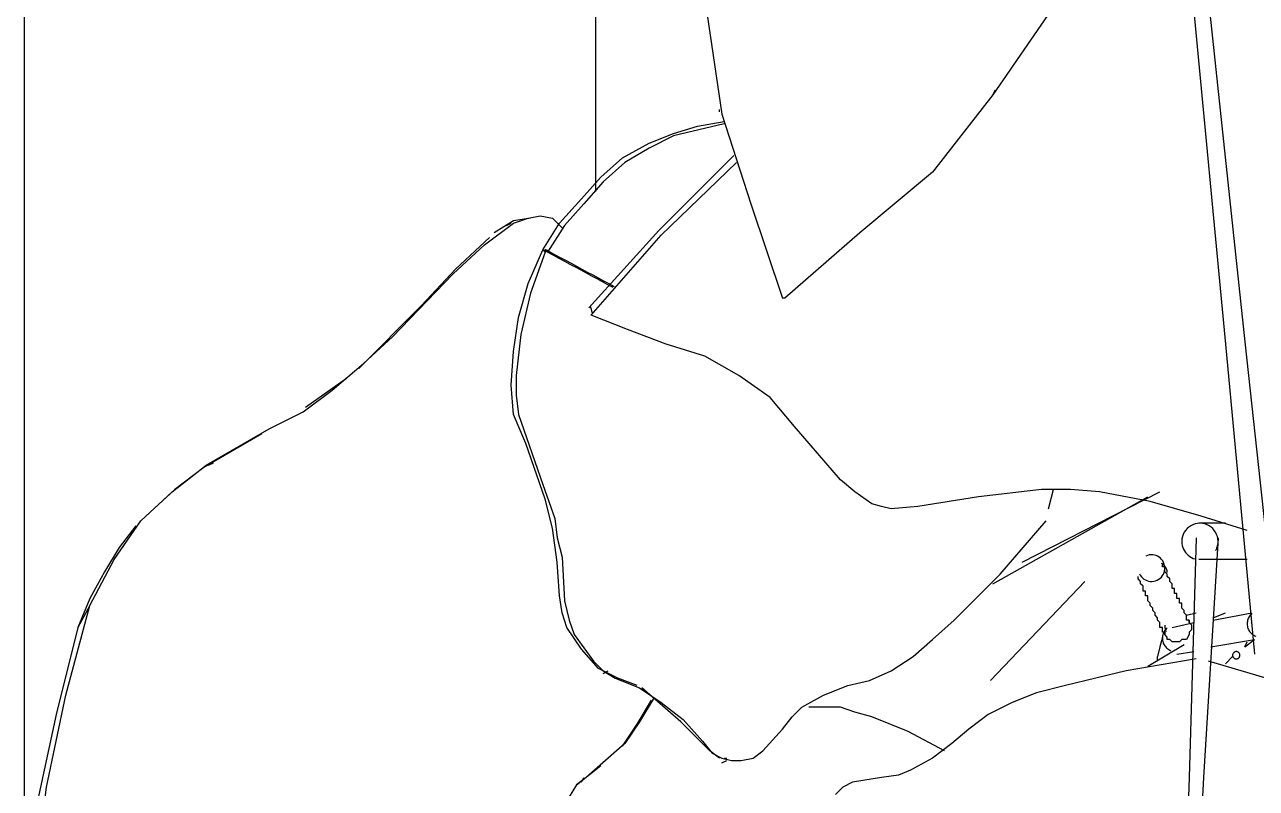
# Model space of a CAD drawing. Header units: millimetres. Extents: x 7649 to 34105, y 3983 to 25377.
# Drawn here: x 15516.6 to 15785.8, y 14926.6 to 15093.6 of the extents above; entities that cross this region are included whole.
import ezdxf

# ---------------------------------------------------------------- set-up
doc = ezdxf.new("R2010")
doc.units = ezdxf.units.MM

msp = doc.modelspace()

# ---------------------------------------------------------------- linework, layer by layer
at = {"layer": 'GEOMETRY', "color": 7}
for p, q in [((15641.46111, 15057.08472), (15641.46111, 15337.01389)), ((15516.57778, 14897.80556), (15516.57778, 15278.80556)), ((15770.04861, 15118.46806), (15779.04444, 15023.74722)), ((15773.22361, 15118.99722), (15783.27778, 15024.27639)), ((15740.94444, 15096.77222), (15728.24444, 15078.25139)), ((15665.80278, 15095.71389), (15668.97778, 15074.01806)), ((15728.24444, 15078.25139), (15715.01528, 15061.31806)), ((15728.24444, 15078.25139), (15728.77361, 15079.30972)), ((15668.44861, 15074.54722), (15668.44861, 15075.07639)), ((15663.68611, 15071.37222), (15669.50694, 15072.43056)), ((15668.97778, 15074.01806), (15675.32778, 15054.43889)), ((15653.10278, 15067.66806), (15658.39444, 15069.78472)), ((15669.50694, 15071.90139), (15658.39444, 15069.25556)), ((15658.39444, 15069.78472), (15663.68611, 15071.37222)), ((15647.28194, 15064.49306), (15653.10278, 15067.66806)), ((15658.39444, 15069.25556), (15653.10278, 15066.60972)), ((15642.51944, 15060.25972), (15647.28194, 15064.49306)), ((15653.10278, 15066.60972), (15647.81111, 15063.43472)), ((15671.62361, 15065.02222), (15655.21944, 15048.61806)), ((15647.81111, 15063.43472), (15643.04861, 15059.20139)), ((15655.74861, 15047.55972), (15672.15278, 15063.43472)), ((15715.01528, 15061.31806), (15715.54444, 15061.84722)), ((15638.28611, 15055.49722), (15642.51944, 15060.25972)), ((15643.04861, 15059.20139), (15638.81528, 15054.43889)), ((15715.01528, 15061.31806), (15699.14028, 15048.08889)), ((15633.52361, 15050.20556), (15638.28611, 15055.49722)), ((15638.81528, 15054.43889), (15634.58194, 15049.67639)), ((15675.32778, 15054.43889), (15682.20694, 15033.80139)), ((15627.17361, 15051.26389), (15623.46944, 15050.73472)), ((15623.46944, 15050.20556), (15626.64444, 15051.26389)), ((15626.64444, 15051.26389), (15629.29028, 15051.79306)), ((15629.29028, 15051.79306), (15631.93611, 15051.26389)), ((15631.93611, 15051.26389), (15634.05278, 15049.14722)), ((15617.11944, 15045.44306), (15623.46944, 15050.20556)), ((15623.46944, 15050.73472), (15619.23611, 15048.08889)), ((15621.88194, 15049.67639), (15622.94028, 15050.20556)), ((15629.81944, 15044.38472), (15633.52361, 15050.20556)), ((15634.58194, 15049.67639), (15630.87778, 15043.85556)), ((15655.21944, 15048.61806), (15639.87361, 15031.68472)), ((15610.24028, 15039.09306), (15617.11944, 15045.44306)), ((15618.17778, 15047.03056), (15610.76944, 15040.15139)), ((15640.40278, 15030.09722), (15655.74861, 15047.55972)), ((15699.14028, 15048.08889), (15682.73611, 15033.80139)), ((15626.64444, 15036.97639), (15629.81944, 15044.38472)), ((15630.34861, 15043.85556), (15627.17361, 15034.85972)), ((15630.34861, 15043.85556), (15629.81944, 15044.38472)), ((15629.81944, 15044.38472), (15630.34861, 15043.85556)), ((15630.04382, 15044.35095), (15630.11729, 15044.31132)), ((15630.11729, 15044.31132), (15630.19076, 15044.27169)), ((15630.19076, 15044.27169), (15630.26421, 15044.23207)), ((15630.26421, 15044.23207), (15630.33765, 15044.19246)), ((15630.33765, 15044.19246), (15630.41107, 15044.15286)), ((15630.45378, 15044.40243), (15630.37645, 15044.44415)), ((15630.41107, 15044.15286), (15630.48449, 15044.11326)), ((15630.5311, 15044.36071), (15630.45378, 15044.40243)), ((15630.48449, 15044.11326), (15630.55789, 15044.07367)), ((15630.60841, 15044.319), (15630.5311, 15044.36071)), ((15630.55789, 15044.07367), (15630.63128, 15044.03409)), ((15630.6857, 15044.27729), (15630.60841, 15044.319)), ((15630.63128, 15044.03409), (15630.70465, 15043.99451)), ((15630.76298, 15044.2356), (15630.6857, 15044.27729)), ((15630.70465, 15043.99451), (15630.77801, 15043.95494)), ((15630.84025, 15044.19391), (15630.76298, 15044.2356)), ((15630.77801, 15043.95494), (15630.85136, 15043.91538)), ((15630.91751, 15044.15223), (15630.84025, 15044.19391)), ((15630.85136, 15043.91538), (15630.92469, 15043.87583)), ((15630.99475, 15044.11055), (15630.91751, 15044.15223)), ((15630.96646, 15043.85299), (15632.16853, 15043.20464)), ((15631.07198, 15044.06889), (15630.99475, 15044.11055)), ((15631.14919, 15044.02722), (15631.07198, 15044.06889)), ((15631.2264, 15043.98557), (15631.14919, 15044.02722)), ((15631.30359, 15043.94392), (15631.2264, 15043.98557)), ((15632.50125, 15043.29805), (15631.29929, 15043.94656)), ((15632.16853, 15043.20464), (15633.36727, 15042.55808)), ((15633.6999, 15042.65133), (15632.50125, 15043.29805)), ((15610.76944, 15040.15139), (15603.36111, 15032.21389)), ((15633.36727, 15042.55808), (15634.56268, 15041.91332)), ((15634.89522, 15042.0064), (15633.6999, 15042.65133)), ((15634.56268, 15041.91332), (15635.75477, 15041.27036)), ((15636.0872, 15041.36327), (15634.89522, 15042.0064)), ((15635.75477, 15041.27036), (15636.94351, 15040.62921)), ((15637.27584, 15040.72193), (15636.0872, 15041.36327)), ((15636.94351, 15040.62921), (15638.12891, 15039.98986)), ((15638.46114, 15040.0824), (15637.27584, 15040.72193)), ((15639.64308, 15039.44468), (15638.46114, 15040.0824)), ((15597.01111, 15025.33472), (15610.24028, 15039.09306)), ((15638.12891, 15039.98986), (15639.31096, 15039.35232)), ((15639.31096, 15039.35232), (15640.48966, 15038.71659)), ((15640.82167, 15038.80876), (15639.64308, 15039.44468)), ((15640.48966, 15038.71659), (15641.665, 15038.08268)), ((15641.99689, 15038.17466), (15640.82167, 15038.80876)), ((15641.665, 15038.08268), (15642.83696, 15037.45059)), ((15643.16875, 15037.54237), (15641.99689, 15038.17466)), ((15642.83696, 15037.45059), (15644.00556, 15036.82032)), ((15644.33723, 15036.9119), (15643.16875, 15037.54237)), ((15624.52778, 15029.56806), (15626.64444, 15036.97639)), ((15627.17361, 15034.85972), (15625.05694, 15025.86389)), ((15644.00556, 15036.82032), (15645.17078, 15036.19187)), ((15645.50233, 15036.28325), (15644.33723, 15036.9119)), ((15603.36111, 15032.21389), (15589.60278, 15018.45556)), ((15682.73611, 15033.80139), (15682.20694, 15033.80139)), ((15623.46944, 15022.15972), (15624.52778, 15029.56806)), ((15640.26945, 15031.89866), (15640.29994, 15031.78549)), ((15640.29994, 15031.78549), (15640.33044, 15031.67232)), ((15640.33044, 15031.67232), (15640.36095, 15031.55915)), ((15640.36095, 15031.55915), (15640.39149, 15031.44598)), ((15640.39149, 15031.44598), (15640.42205, 15031.33281)), ((15648.34028, 15026.92222), (15640.40278, 15030.09722)), ((15640.42205, 15031.33281), (15640.45265, 15031.21963)), ((15640.45265, 15031.21963), (15640.48329, 15031.10646)), ((15640.48329, 15031.10646), (15640.51398, 15030.99329)), ((15640.51398, 15030.99329), (15640.54473, 15030.88012)), ((15640.54473, 15030.88012), (15640.57554, 15030.76695)), ((15640.57554, 15030.76695), (15640.60642, 15030.65378)), ((15640.60642, 15030.65378), (15640.63739, 15030.54061)), ((15656.80694, 15023.74722), (15648.34028, 15026.92222)), ((15590.66111, 15019.51389), (15597.01111, 15025.33472)), ((15625.05694, 15025.86389), (15623.99861, 15016.86806)), ((15783.27778, 15024.27639), (15790.68611, 14956.54306)), ((15622.94028, 15014.75139), (15623.46944, 15022.15972)), ((15665.27361, 15021.10139), (15656.80694, 15023.74722)), ((15779.04444, 15023.74722), (15785.39444, 14956.01389)), ((15583.78194, 15013.69306), (15590.66111, 15019.51389)), ((15672.68194, 15016.86806), (15665.27361, 15021.10139)), ((15577.96111, 15009.98889), (15586.95694, 15016.33889)), ((15623.99861, 15016.86806), (15623.99861, 15012.63472)), ((15679.56111, 15012.10556), (15672.68194, 15016.86806)), ((15577.43194, 15008.93056), (15583.78194, 15013.69306)), ((15623.46944, 15008.40139), (15622.94028, 15014.75139)), ((15623.99861, 15012.63472), (15624.52778, 15008.40139)), ((15684.85278, 15005.75556), (15679.56111, 15012.10556)), ((15570.02361, 15005.22639), (15577.43194, 15008.93056)), ((15626.11528, 15002.05139), (15623.46944, 15008.40139)), ((15624.52778, 15008.40139), (15629.81944, 14993.05556)), ((15556.26528, 14997.28889), (15570.02361, 15005.22639)), ((15694.90694, 14994.11389), (15684.85278, 15005.75556)), ((15568.43611, 15004.16806), (15555.73611, 14996.75972)), ((15630.34861, 14989.88056), (15626.11528, 15002.05139)), ((15548.85694, 14991.46806), (15556.26528, 14997.28889)), ((15556.79444, 14997.28889), (15557.85278, 14997.81806)), ((15555.73611, 14996.75972), (15549.38611, 14991.99722)), ((15549.38611, 14991.99722), (15543.03611, 14986.17639)), ((15629.81944, 14993.05556), (15632.46528, 14985.64722)), ((15698.08194, 14991.46806), (15694.90694, 14994.11389)), ((15738.82778, 14991.99722), (15725.06944, 14990.40972)), ((15745.17778, 14991.99722), (15738.82778, 14991.99722)), ((15740.41528, 14987.76389), (15741.47361, 14991.99722)), ((15751.52778, 14991.46806), (15745.17778, 14991.99722)), ((15541.97778, 14985.11806), (15548.85694, 14991.46806)), ((15631.93611, 14983.53056), (15630.34861, 14989.88056)), ((15701.78611, 14988.82222), (15698.08194, 14991.46806)), ((15725.06944, 14990.40972), (15711.84028, 14988.29306)), ((15728.24444, 14971.35972), (15762.11111, 14990.40972)), ((15734.59444, 14976.12222), (15764.75694, 14991.46806)), ((15762.64028, 14989.35139), (15751.52778, 14991.46806)), ((15773.75278, 14986.17639), (15762.64028, 14989.35139)), ((15703.90278, 14988.29306), (15701.78611, 14988.82222)), ((15706.01944, 14987.76389), (15703.90278, 14988.29306)), ((15711.84028, 14988.29306), (15706.01944, 14987.76389)), ((15783.80694, 14983.00139), (15773.75278, 14986.17639)), ((15536.15694, 14976.65139), (15541.97778, 14985.11806)), ((15540.91944, 14984.05972), (15537.21528, 14979.29722)), ((15632.99444, 14976.12222), (15631.93611, 14983.53056)), ((15632.46528, 14985.64722), (15632.99444, 14981.41389)), ((15729.83194, 14973.47639), (15739.88611, 14985.11806)), ((15771.06352, 14983.76234), (15770.6824, 14983.42701)), ((15771.48554, 14984.0473), (15771.06352, 14983.76234)), ((15771.94375, 14984.27716), (15771.48554, 14984.0473)), ((15772.43341, 14984.44719), (15771.94375, 14984.27716)), ((15772.9498, 14984.55268), (15772.43341, 14984.44719)), ((15773.48819, 14984.58889), (15772.9498, 14984.55268)), ((15773.75278, 14984.58889), (15773.22361, 14984.58889)), ((15774.02659, 14984.55268), (15773.48819, 14984.58889)), ((15774.28194, 14984.58889), (15773.75278, 14984.58889)), ((15774.54298, 14984.44719), (15774.02659, 14984.55268)), ((15774.81111, 14984.58889), (15774.28194, 14984.58889)), ((15775.03264, 14984.27716), (15774.54298, 14984.44719)), ((15775.34028, 14984.58889), (15774.81111, 14984.58889)), ((15775.49085, 14984.0473), (15775.03264, 14984.27716)), ((15775.86944, 14984.58889), (15775.34028, 14984.58889)), ((15775.91287, 14983.76234), (15775.49085, 14984.0473)), ((15776.39861, 14984.58889), (15775.86944, 14984.58889)), ((15776.29399, 14983.42701), (15775.91287, 14983.76234)), ((15776.92778, 14984.58889), (15776.39861, 14984.58889)), ((15777.45694, 14984.58889), (15776.92778, 14984.58889)), ((15777.98611, 14984.58889), (15777.45694, 14984.58889)), ((15778.51528, 14984.58889), (15777.98611, 14984.58889)), ((15779.04444, 14984.58889), (15778.51528, 14984.58889)), ((15632.99444, 14981.41389), (15634.05278, 14977.18056)), ((15769.55586, 14981.16004), (15769.51944, 14980.62166)), ((15769.66155, 14981.67639), (15769.55586, 14981.16004)), ((15769.83177, 14982.16599), (15769.66155, 14981.67639)), ((15770.0618, 14982.62411), (15769.83177, 14982.16599)), ((15770.34692, 14983.04602), (15770.0618, 14982.62411)), ((15770.6824, 14983.42701), (15770.34692, 14983.04602)), ((15772.69444, 14981.41389), (15771.10694, 14929.02639)), ((15777.45694, 14981.41389), (15774.28194, 14929.02639)), ((15776.62947, 14983.04602), (15776.29399, 14983.42701)), ((15776.91459, 14982.62411), (15776.62947, 14983.04602)), ((15777.14462, 14982.16599), (15776.91459, 14982.62411)), ((15777.31484, 14981.67639), (15777.14462, 14982.16599)), ((15777.42053, 14981.16004), (15777.31484, 14981.67639)), ((15777.45694, 14980.62166), (15777.42053, 14981.16004)), ((15537.21528, 14979.29722), (15534.04028, 14974.00556)), ((15769.51944, 14980.61861), (15769.54434, 14980.17485)), ((15769.54434, 14980.17485), (15769.61713, 14979.74348)), ((15769.61713, 14979.74348), (15769.73546, 14979.32759)), ((15769.73546, 14979.32759), (15769.89696, 14978.93024)), ((15769.89696, 14978.93024), (15770.0993, 14978.55449)), ((15770.0993, 14978.55449), (15770.34011, 14978.20341)), ((15770.34011, 14978.20341), (15770.61705, 14977.88006)), ((15776.92472, 14978.63489), (15777.00838, 14978.78731)), ((15777.00838, 14978.78731), (15777.0851, 14978.94287)), ((15777.0851, 14978.94287), (15777.15483, 14979.10133)), ((15777.15483, 14979.10133), (15777.21749, 14979.26245)), ((15777.21749, 14979.26245), (15777.27303, 14979.42599)), ((15777.27303, 14979.42599), (15777.32138, 14979.59172)), ((15777.32138, 14979.59172), (15777.36248, 14979.7594)), ((15777.36248, 14979.7594), (15777.39626, 14979.92878)), ((15777.39626, 14979.92878), (15777.42266, 14980.09963)), ((15777.42266, 14980.09963), (15777.44162, 14980.27172)), ((15777.44162, 14980.27172), (15777.45307, 14980.44479)), ((15777.45307, 14980.44479), (15777.45694, 14980.61861)), ((15530.86528, 14966.59722), (15536.15694, 14976.65139)), ((15633.52361, 14968.71389), (15632.99444, 14976.12222)), ((15634.05278, 14977.18056), (15634.58194, 14967.65556)), ((15762.04501, 14977.58016), (15761.6759, 14977.43752)), ((15762.42094, 14977.66995), (15762.04501, 14977.58016)), ((15762.7991, 14977.70855), (15762.42094, 14977.66995)), ((15763.17486, 14977.69764), (15762.7991, 14977.70855)), ((15763.54364, 14977.6389), (15763.17486, 14977.69764)), ((15763.90083, 14977.534), (15763.54364, 14977.6389)), ((15764.24181, 14977.38462), (15763.90083, 14977.534)), ((15764.562, 14977.19245), (15764.24181, 14977.38462)), ((15764.85677, 14976.95915), (15764.562, 14977.19245)), ((15765.12153, 14976.6864), (15764.85677, 14976.95915)), ((15765.27566, 14975.72792), (15765.09437, 14975.83641)), ((15765.35168, 14976.37589), (15765.12153, 14976.6864)), ((15765.445, 14975.60508), (15765.27566, 14975.72792)), ((15765.28611, 14975.06389), (15765.28611, 14975.59306)), ((15765.5426, 14976.02928), (15765.35168, 14976.37589)), ((15765.60175, 14975.46892), (15765.445, 14975.60508)), ((15765.68539, 14975.66022), (15765.5426, 14976.02928)), ((15765.74529, 14975.32044), (15765.60175, 14975.46892)), ((15765.77532, 14975.28432), (15765.68539, 14975.66022)), ((15770.61705, 14977.88006), (15770.92776, 14977.58751)), ((15770.92776, 14977.58751), (15771.26989, 14977.32881)), ((15771.26989, 14977.32881), (15771.64108, 14977.10705)), ((15771.64108, 14977.10705), (15772.03899, 14976.92527)), ((15772.03899, 14976.92527), (15772.46125, 14976.78655)), ((15773.75278, 14976.65139), (15773.22361, 14976.65139)), ((15774.28194, 14976.65139), (15773.75278, 14976.65139)), ((15774.81111, 14976.65139), (15774.28194, 14976.65139)), ((15775.34028, 14976.65139), (15774.81111, 14976.65139)), ((15775.86944, 14976.65139), (15775.34028, 14976.65139)), ((15776.39861, 14976.65139), (15775.86944, 14976.65139)), ((15776.92778, 14976.65139), (15776.39861, 14976.65139)), ((15777.45694, 14976.65139), (15776.92778, 14976.65139)), ((15777.98611, 14976.65139), (15777.45694, 14976.65139)), ((15778.51528, 14976.65139), (15777.98611, 14976.65139)), ((15779.04444, 14976.65139), (15778.51528, 14976.65139)), ((15779.57361, 14976.65139), (15779.04444, 14976.65139)), ((15780.10278, 14976.65139), (15779.57361, 14976.65139)), ((15780.63194, 14976.65139), (15780.10278, 14976.65139)), ((15781.16111, 14976.65139), (15780.63194, 14976.65139)), ((15781.69028, 14976.65139), (15781.16111, 14976.65139)), ((15782.21944, 14976.65139), (15781.69028, 14976.65139)), ((15782.74861, 14976.65139), (15782.21944, 14976.65139)), ((15783.27778, 14976.65139), (15782.74861, 14976.65139)), ((15783.80694, 14976.65139), (15783.27778, 14976.65139)), ((15534.04028, 14974.00556), (15530.86528, 14968.18472)), ((15719.77778, 14963.42222), (15729.83194, 14973.47639)), ((15759.99444, 14972.41806), (15759.99444, 14972.94722)), ((15760.26712, 14973.56933), (15760.45804, 14973.22272)), ((15760.45804, 14973.22272), (15760.68819, 14972.91221)), ((15760.68819, 14972.91221), (15760.95295, 14972.63946)), ((15764.79281, 14972.58336), (15765.06545, 14972.84822)), ((15765.06545, 14972.84822), (15765.29864, 14973.14309)), ((15765.81528, 14975.06389), (15765.28611, 14975.06389)), ((15765.29864, 14973.14309), (15765.49069, 14973.46334)), ((15765.49069, 14973.46334), (15765.63994, 14973.80439)), ((15765.63994, 14973.80439), (15765.7447, 14974.16161)), ((15765.7447, 14974.16161), (15765.8033, 14974.53041)), ((15765.875, 14975.16064), (15765.74529, 14975.32044)), ((15765.81406, 14974.90619), (15765.77532, 14975.28432)), ((15765.8033, 14974.53041), (15765.81406, 14974.90619)), ((15765.81528, 14974.53472), (15765.81528, 14975.06389)), ((15765.81528, 14974.00556), (15765.81528, 14974.53472)), ((15766.34444, 14973.47639), (15765.81528, 14974.00556)), ((15765.99026, 14974.99054), (15765.875, 14975.16064)), ((15766.09044, 14974.81115), (15765.99026, 14974.99054)), ((15766.17492, 14974.62348), (15766.09044, 14974.81115)), ((15766.24309, 14974.42853), (15766.17492, 14974.62348)), ((15766.29431, 14974.22732), (15766.24309, 14974.42853)), ((15766.32797, 14974.02085), (15766.29431, 14974.22732)), ((15766.34345, 14973.81013), (15766.32797, 14974.02085)), ((15766.34444, 14972.94722), (15766.34444, 14973.47639)), ((15766.87361, 14972.41806), (15766.34444, 14972.94722)), ((15727.71528, 14950.19306), (15748.35278, 14971.88889)), ((15760.52361, 14971.88889), (15759.99444, 14972.41806)), ((15760.52361, 14971.35972), (15760.52361, 14971.88889)), ((15761.05278, 14970.83056), (15760.52361, 14971.35972)), ((15760.95295, 14972.63946), (15761.24773, 14972.40616)), ((15761.05278, 14970.30139), (15761.05278, 14970.83056)), ((15761.05278, 14969.77222), (15761.05278, 14970.30139)), ((15761.24773, 14972.40616), (15761.56791, 14972.21399)), ((15761.56791, 14972.21399), (15761.90889, 14972.06461)), ((15761.90889, 14972.06461), (15762.26608, 14971.95971)), ((15762.26608, 14971.95971), (15762.63486, 14971.90097)), ((15762.63486, 14971.90097), (15763.01063, 14971.89006)), ((15763.01063, 14971.89006), (15763.38878, 14971.92866)), ((15763.38878, 14971.92866), (15763.76471, 14972.01845)), ((15763.76471, 14972.01845), (15764.13382, 14972.16109)), ((15764.13584, 14972.16204), (15764.48238, 14972.35309)), ((15764.48238, 14972.35309), (15764.79281, 14972.58336)), ((15766.87361, 14971.88889), (15766.87361, 14972.41806)), ((15767.40278, 14971.35972), (15766.87361, 14971.88889)), ((15767.40278, 14970.83056), (15767.40278, 14971.35972)), ((15767.40278, 14970.30139), (15767.40278, 14970.83056)), ((15767.93194, 14970.30139), (15767.40278, 14970.30139)), ((15767.93194, 14969.77222), (15767.93194, 14970.30139)), ((15530.86528, 14968.18472), (15528.21944, 14961.83472)), ((15634.05278, 14965.00972), (15633.52361, 14968.71389)), ((15634.58194, 14967.65556), (15635.64028, 14963.42222)), ((15761.58194, 14969.77222), (15761.05278, 14969.77222)), ((15761.58194, 14969.24306), (15761.58194, 14969.77222)), ((15761.58194, 14968.71389), (15761.58194, 14969.24306)), ((15762.11111, 14968.71389), (15761.58194, 14968.71389)), ((15762.11111, 14968.18472), (15762.11111, 14968.71389)), ((15762.11111, 14967.65556), (15762.11111, 14968.18472)), ((15762.64028, 14967.12639), (15762.11111, 14967.65556)), ((15767.93194, 14969.24306), (15767.93194, 14969.77222)), ((15768.46111, 14969.24306), (15767.93194, 14969.24306)), ((15768.46111, 14968.71389), (15768.46111, 14969.24306)), ((15768.46111, 14968.18472), (15768.46111, 14968.71389)), ((15768.99028, 14968.18472), (15768.46111, 14968.18472)), ((15768.99028, 14967.65556), (15768.99028, 14968.18472)), ((15768.99028, 14967.12639), (15768.99028, 14967.65556)), ((15525.57361, 14947.01806), (15530.86528, 14966.59722)), ((15530.86528, 14966.59722), (15528.21944, 14961.83472)), ((15635.11111, 14961.83472), (15634.05278, 14965.00972)), ((15762.64028, 14966.59722), (15762.64028, 14967.12639)), ((15763.16944, 14966.06806), (15762.64028, 14966.59722)), ((15763.16944, 14965.53889), (15763.16944, 14966.06806)), ((15763.69861, 14965.00972), (15763.16944, 14965.53889)), ((15763.69861, 14964.48056), (15763.69861, 14965.00972)), ((15769.51944, 14967.12639), (15768.99028, 14967.12639)), ((15769.51944, 14966.59722), (15769.51944, 14967.12639)), ((15769.51944, 14966.06806), (15769.51944, 14966.59722)), ((15770.04861, 14965.53889), (15769.51944, 14966.06806)), ((15770.04861, 14965.00972), (15770.04861, 14965.53889)), ((15770.57778, 14964.48056), (15770.04861, 14965.00972)), ((15770.57778, 14964.48056), (15772.69444, 14965.00972)), ((15776.39861, 14963.42222), (15784.86528, 14965.00972)), ((15776.39861, 14963.95139), (15779.04444, 14965.00972)), ((15784.65635, 14964.68348), (15784.48385, 14964.49459)), ((15784.84673, 14964.85813), (15784.65635, 14964.68348)), ((15635.64028, 14963.42222), (15636.69861, 14960.24722)), ((15715.01528, 14959.18889), (15719.77778, 14963.42222)), ((15764.22778, 14963.95139), (15763.69861, 14964.48056)), ((15764.22778, 14963.42222), (15764.22778, 14963.95139)), ((15764.75694, 14962.89306), (15764.22778, 14963.42222)), ((15764.75694, 14962.36389), (15764.75694, 14962.89306)), ((15764.75694, 14961.83472), (15764.75694, 14962.36389)), ((15765.81801, 14962.22539), (15765.81528, 14962.09822)), ((15765.81528, 14962.09822), (15765.8181, 14961.97129)), ((15765.82633, 14962.35262), (15765.81801, 14962.22539)), ((15765.8181, 14961.97129), (15765.82643, 14961.84479)), ((15767.40278, 14961.83472), (15772.16528, 14962.89306)), ((15770.57778, 14963.95139), (15770.57778, 14964.48056)), ((15770.57778, 14963.42222), (15770.57778, 14963.95139)), ((15771.10694, 14963.42222), (15770.57778, 14963.42222)), ((15771.10694, 14963.42222), (15771.10694, 14962.89306)), ((15771.10694, 14962.89306), (15771.10694, 14963.42222)), ((15771.10694, 14962.89306), (15771.63611, 14962.36389)), ((15771.63611, 14962.36389), (15771.63611, 14961.83472)), ((15783.81851, 14962.88856), (15783.80687, 14962.63494)), ((15783.80687, 14962.63494), (15783.81758, 14962.37936)), ((15783.81758, 14962.37936), (15783.85112, 14962.12319)), ((15783.85199, 14963.13886), (15783.81851, 14962.88856)), ((15783.85112, 14962.12319), (15783.9072, 14961.871)), ((15783.90682, 14963.38448), (15783.85199, 14963.13886)), ((15783.9825, 14963.62405), (15783.90682, 14963.38448)), ((15784.07855, 14963.85621), (15783.9825, 14963.62405)), ((15784.19445, 14964.0796), (15784.07855, 14963.85621)), ((15784.32971, 14964.29285), (15784.19445, 14964.0796)), ((15784.48385, 14964.49459), (15784.32971, 14964.29285)), ((15528.21944, 14961.83472), (15523.45694, 14942.78472)), ((15638.28611, 14957.07222), (15635.11111, 14961.83472)), ((15636.69861, 14960.24722), (15640.93194, 14954.42639)), ((15765.28611, 14961.83472), (15764.75694, 14961.83472)), ((15765.28611, 14959.71806), (15764.75694, 14957.60139)), ((15765.28611, 14961.30556), (15765.28611, 14961.83472)), ((15765.28611, 14960.77639), (15765.28611, 14961.30556)), ((15765.81528, 14960.77639), (15765.28611, 14960.77639)), ((15765.30032, 14959.74146), (15765.28628, 14959.4911)), ((15765.28628, 14959.4911), (15765.29401, 14959.23862)), ((15765.33564, 14959.98839), (15765.30032, 14959.74146)), ((15765.39175, 14960.23058), (15765.33564, 14959.98839)), ((15765.46817, 14960.46673), (15765.39175, 14960.23058)), ((15765.56441, 14960.69551), (15765.46817, 14960.46673)), ((15765.67999, 14960.91562), (15765.56441, 14960.69551)), ((15765.81441, 14961.12574), (15765.67999, 14960.91562)), ((15765.9672, 14961.32458), (15765.81441, 14961.12574)), ((15765.81528, 14960.77639), (15765.81528, 14960.24722)), ((15765.81528, 14960.24722), (15765.81528, 14960.77639)), ((15766.34444, 14959.71806), (15765.81528, 14960.24722)), ((15765.82643, 14961.84479), (15765.84025, 14961.71888)), ((15765.84025, 14961.71888), (15765.85953, 14961.59376)), ((15765.85953, 14961.59376), (15765.88422, 14961.46959)), ((15765.88422, 14961.46959), (15765.91431, 14961.34655)), ((15765.91431, 14961.34655), (15765.94976, 14961.22483)), ((15765.94976, 14961.22483), (15765.99054, 14961.1046)), ((15766.13785, 14961.51081), (15765.9672, 14961.32458)), ((15765.99054, 14961.1046), (15766.03661, 14960.98604)), ((15766.03661, 14960.98604), (15766.08795, 14960.86933)), ((15766.3259, 14961.68313), (15766.13785, 14961.51081)), ((15766.34444, 14959.18889), (15766.34444, 14959.71806)), ((15771.10694, 14960.24722), (15770.57778, 14959.18889)), ((15771.63611, 14961.30556), (15771.10694, 14960.77639)), ((15771.10694, 14960.77639), (15771.10694, 14960.24722)), ((15771.63611, 14961.83472), (15771.63611, 14961.30556)), ((15783.9072, 14961.871), (15783.98453, 14961.62717)), ((15783.98453, 14961.62717), (15784.08219, 14961.39281)), ((15784.08219, 14961.39281), (15784.19924, 14961.16905)), ((15784.19924, 14961.16905), (15784.33475, 14960.95699)), ((15784.33475, 14960.95699), (15784.4878, 14960.75774)), ((15784.4878, 14960.75774), (15784.65743, 14960.57241)), ((15784.65743, 14960.57241), (15784.84274, 14960.40212)), ((15784.84274, 14960.40212), (15785.04277, 14960.24798)), ((15785.04277, 14960.24798), (15785.25659, 14960.1111)), ((15785.25659, 14960.1111), (15785.48329, 14959.99259)), ((15785.48329, 14959.99259), (15785.72191, 14959.89357)), ((15641.99028, 14952.83889), (15638.28611, 14957.07222)), ((15710.78194, 14955.48472), (15715.01528, 14959.18889)), ((15762.11111, 14953.36806), (15770.04861, 14958.13056)), ((15764.75694, 14957.60139), (15764.22778, 14955.48472)), ((15765.29401, 14959.23862), (15765.32399, 14958.98533)), ((15765.32399, 14958.98533), (15765.37598, 14958.73563)), ((15765.37598, 14958.73563), (15765.44882, 14958.49376)), ((15765.44882, 14958.49376), (15765.54162, 14958.26081)), ((15765.54162, 14958.26081), (15765.65351, 14958.03787)), ((15765.65351, 14958.03787), (15765.78362, 14957.82603)), ((15765.78362, 14957.82603), (15765.93107, 14957.62637)), ((15765.93107, 14957.62637), (15766.09497, 14957.43998)), ((15766.09497, 14957.43998), (15766.27445, 14957.26796)), ((15766.27445, 14957.26796), (15766.46863, 14957.11139)), ((15766.87361, 14959.18889), (15766.34444, 14959.18889)), ((15766.46863, 14957.11139), (15766.67664, 14956.97135)), ((15766.67664, 14956.97135), (15766.8976, 14956.84894)), ((15767.40278, 14958.65972), (15766.87361, 14959.18889)), ((15766.8976, 14956.84894), (15767.13063, 14956.74525)), ((15767.93194, 14958.65972), (15767.40278, 14958.65972)), ((15768.46111, 14958.65972), (15767.93194, 14958.65972)), ((15768.99028, 14958.65972), (15768.46111, 14958.65972)), ((15769.51944, 14959.18889), (15768.99028, 14958.65972)), ((15770.04861, 14959.18889), (15769.51944, 14959.18889)), ((15770.57778, 14959.18889), (15770.04861, 14959.18889)), ((15775.86944, 14957.60139), (15785.39444, 14959.18889)), ((15783.27778, 14957.60139), (15785.39444, 14959.18889)), ((15783.27778, 14957.60139), (15783.80694, 14958.65972)), ((15640.93194, 14954.42639), (15643.04861, 14952.30972)), ((15706.01944, 14952.30972), (15710.78194, 14955.48472)), ((15772.69444, 14954.95556), (15757.34861, 14952.30972)), ((15764.22778, 14954.42639), (15764.22778, 14955.48472)), ((15768.46111, 14956.01389), (15772.16528, 14956.54306)), ((15789.62778, 14950.19306), (15775.34028, 14954.42639)), ((15779.04444, 14953.89722), (15780.63194, 14955.48472)), ((15780.63923, 14955.85729), (15780.63194, 14955.74961)), ((15780.63194, 14955.749), (15780.63923, 14955.64132)), ((15780.66037, 14955.96056), (15780.63923, 14955.85729)), ((15780.63923, 14955.64132), (15780.66037, 14955.53805)), ((15780.69441, 14956.05848), (15780.66037, 14955.96056)), ((15780.66037, 14955.53805), (15780.69441, 14955.44013)), ((15780.74042, 14956.1501), (15780.69441, 14956.05848)), ((15780.69441, 14955.44013), (15780.74042, 14955.34851)), ((15780.79744, 14956.23448), (15780.74042, 14956.1501)), ((15780.74042, 14955.34851), (15780.79744, 14955.26413)), ((15780.86454, 14956.31068), (15780.79744, 14956.23448)), ((15780.79744, 14955.26413), (15780.86454, 14955.18793)), ((15780.94076, 14956.37775), (15780.86454, 14956.31068)), ((15780.86454, 14955.18793), (15780.94076, 14955.12086)), ((15781.02516, 14956.43474), (15780.94076, 14956.37775)), ((15780.94076, 14955.12086), (15781.02516, 14955.06387)), ((15781.11681, 14956.48071), (15781.02516, 14956.43474)), ((15781.02516, 14955.06387), (15781.11681, 14955.0179)), ((15781.21474, 14956.51472), (15781.11681, 14956.48071)), ((15781.11681, 14955.0179), (15781.21474, 14954.98389)), ((15781.31802, 14956.53581), (15781.21474, 14956.51472)), ((15781.21474, 14954.98389), (15781.31802, 14954.9628)), ((15781.42569, 14956.54306), (15781.31802, 14956.53581)), ((15781.31802, 14954.9628), (15781.42569, 14954.95556)), ((15781.53337, 14956.53581), (15781.42569, 14956.54306)), ((15781.42569, 14954.95556), (15781.53337, 14954.9628)), ((15781.63665, 14956.51472), (15781.53337, 14956.53581)), ((15781.53337, 14954.9628), (15781.63665, 14954.98389)), ((15781.73458, 14956.48071), (15781.63665, 14956.51472)), ((15781.63665, 14954.98389), (15781.73458, 14955.0179)), ((15781.82622, 14956.43474), (15781.73458, 14956.48071)), ((15781.73458, 14955.0179), (15781.82622, 14955.06387)), ((15781.91063, 14956.37775), (15781.82622, 14956.43474)), ((15781.82622, 14955.06387), (15781.91063, 14955.12086)), ((15781.98685, 14956.31068), (15781.91063, 14956.37775)), ((15781.91063, 14955.12086), (15781.98685, 14955.18793)), ((15782.05395, 14956.23448), (15781.98685, 14956.31068)), ((15781.98685, 14955.18793), (15782.05395, 14955.26413)), ((15782.11097, 14956.1501), (15782.05395, 14956.23448)), ((15782.05395, 14955.26413), (15782.11097, 14955.34851)), ((15782.15698, 14956.05848), (15782.11097, 14956.1501)), ((15782.11097, 14955.34851), (15782.15698, 14955.44013)), ((15782.19102, 14955.96056), (15782.15698, 14956.05848)), ((15782.15698, 14955.44013), (15782.19102, 14955.53805)), ((15782.21216, 14955.85729), (15782.19102, 14955.96056)), ((15782.19102, 14955.53805), (15782.21216, 14955.64132)), ((15782.21944, 14955.74961), (15782.21216, 14955.85729)), ((15782.21216, 14955.64132), (15782.21944, 14955.749)), ((15646.22361, 14950.72222), (15641.99028, 14952.83889)), ((15643.04861, 14952.30972), (15645.69444, 14950.72222)), ((15643.04861, 14951.78056), (15644.10694, 14952.30972)), ((15701.25694, 14950.19306), (15706.01944, 14952.30972)), ((15757.34861, 14952.30972), (15744.11944, 14949.13472)), ((15645.69444, 14950.72222), (15650.98611, 14948.60556)), ((15650.45694, 14949.13472), (15646.22361, 14950.72222)), ((15650.98611, 14948.60556), (15655.74861, 14945.43056)), ((15659.98194, 14941.19722), (15651.51528, 14948.60556)), ((15691.20278, 14947.01806), (15696.49444, 14949.13472)), ((15696.49444, 14949.13472), (15701.25694, 14950.19306)), ((15744.11944, 14949.13472), (15737.76944, 14947.54722)), ((15521.34028, 14926.90972), (15525.57361, 14947.01806)), ((15650.45694, 14940.66806), (15653.63194, 14945.95972)), ((15654.16111, 14946.48889), (15650.98611, 14941.19722)), ((15686.44028, 14944.37222), (15691.20278, 14947.01806)), ((15737.76944, 14947.54722), (15732.47778, 14945.43056)), ((15655.74861, 14945.43056), (15660.51111, 14941.72639)), ((15684.32361, 14942.25556), (15686.44028, 14944.37222)), ((15694.90694, 14944.37222), (15688.02778, 14944.37222)), ((15698.08194, 14943.31389), (15694.90694, 14944.37222)), ((15701.78611, 14942.25556), (15698.08194, 14943.31389)), ((15732.47778, 14945.43056), (15727.18611, 14942.78472)), ((15523.45694, 14942.78472), (15519.22361, 14923.20556)), ((15647.28194, 14935.90556), (15650.45694, 14940.66806)), ((15650.98611, 14941.19722), (15647.81111, 14936.43472)), ((15664.21528, 14936.96389), (15659.98194, 14941.19722)), ((15660.51111, 14941.72639), (15664.74444, 14936.96389)), ((15682.20694, 14939.60972), (15684.32361, 14942.25556)), ((15709.72361, 14939.08056), (15701.78611, 14942.25556)), ((15727.18611, 14942.78472), (15722.95278, 14939.60972)), ((15677.97361, 14934.84722), (15682.20694, 14939.60972)), ((15717.66111, 14934.84722), (15709.72361, 14939.08056)), ((15722.95278, 14939.60972), (15719.24861, 14936.43472)), ((15647.81111, 14936.43472), (15639.34444, 14929.02639)), ((15666.33194, 14934.84722), (15664.21528, 14936.96389)), ((15664.74444, 14936.96389), (15666.86111, 14934.31806)), ((15719.24861, 14936.43472), (15715.01528, 14933.25972)), ((15668.44861, 14933.25972), (15666.33194, 14934.84722)), ((15666.86111, 14934.31806), (15668.97778, 14933.25972)), ((15668.97778, 14933.25972), (15671.09444, 14932.73056)), ((15668.97778, 14932.20139), (15670.03611, 14932.73056)), ((15669.50694, 14933.25972), (15670.03611, 14933.25972)), ((15671.09444, 14932.73056), (15673.21111, 14932.73056)), ((15673.21111, 14932.73056), (15675.85694, 14933.25972)), ((15675.85694, 14933.25972), (15677.97361, 14934.84722)), ((15715.01528, 14933.25972), (15710.25278, 14930.61389)), ((15637.22778, 14927.43889), (15642.51944, 14931.67222)), ((15710.25278, 14930.61389), (15707.60694, 14929.55556)), ((15637.22778, 14927.43889), (15635.64028, 14924.79306)), ((15639.34444, 14929.02639), (15637.22778, 14927.43889)), ((15638.28611, 14927.96806), (15638.81528, 14929.02639)), ((15697.55278, 14927.96806), (15695.43611, 14926.90972)), ((15703.90278, 14929.02639), (15697.55278, 14927.96806)), ((15707.60694, 14929.55556), (15703.90278, 14929.02639)), ((15771.10694, 14929.02639), (15768.99028, 14864.99722)), ((15774.28194, 14929.02639), (15770.57778, 14864.46806)), ((15518.69444, 14906.80139), (15521.34028, 14926.90972)), ((15695.43611, 14926.90972), (15693.84861, 14925.32222))]:
    msp.add_line(p, q, dxfattribs=at)

doc.saveas('drawing.dxf')
